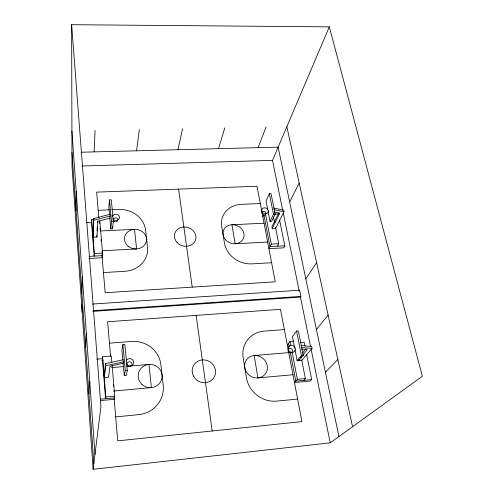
<?xml version="1.0" encoding="UTF-8"?>
<svg xmlns="http://www.w3.org/2000/svg" width="494" height="494" viewBox="0 0 494 494"><rect width="100%" height="100%" fill="white"/><g stroke="black" fill="none" stroke-linecap="round" stroke-linejoin="round"><path stroke-width="0.74" d="M76.07 210.777L76.2 191.141M81.868 293.238L82.294 276.591M81.701 305.459L81.72 304.779L82.165 312.103M94.138 151.893L95.076 130.509M85.684 347.578L86.327 333.141M91.643 219.608L91.52 222.331L94.212 256.09L94.354 253.533L91.643 219.608L93.835 219.509M92.915 235.545L93.767 218.496L110.001 214.31L109.971 218.181L97.874 221.287L96.923 237.04L93.051 237.231L93.767 218.496M97.052 230.84L97.324 226.326M97.546 222.566L97.639 221.059M88.939 393.798L89.766 381.387M99.819 220.756L102.573 253.095L102.209 257.763L88.895 258.492M109.829 218.169L110.804 228.833L112.62 228.747L113.342 221.423L111.317 199.829L109.495 199.897L108.847 207.511L109.477 214.365M110.804 228.833L111.496 221.51L109.495 199.897M102.604 356.724L102.394 358.7L105.586 398.72L105.827 397.003L102.604 356.724L111.341 356.013L111.854 362.077M104.117 375.625L105.58 363.627L123.395 359.706L123.302 363.294L110.032 366.202L108.482 377.262L104.277 377.626L105.753 365.708L105.58 363.627M93.119 469.3L100.93 406.735L71.63 24.7L329.313 26.861L422.37 376.249L330.245 442.852L93.119 469.3L72.007 166.305L71.63 24.7M136.542 150.793L139.345 129.619M123.111 362.911L124.278 375.656L126.26 375.489L127.322 370.407L124.896 344.497L122.907 344.651L121.944 350.16L122.833 359.91M112.113 365.109L114.762 396.176L114.2 399.325L100.368 400.609M124.278 375.656L125.303 370.58L122.907 344.651M177.982 149.725L182.57 128.749M218.496 148.675L224.789 127.903M258.115 147.65L266.025 127.069M282.692 210.222L272.503 160.371L329.313 26.861M267.952 210.839L270.002 221.374L271.663 221.293L275.139 214.161L271.045 193.599L269.378 193.66L266.044 201.052L267.655 209.333M262.851 216.798L263.864 214.6L269.996 246.592L284.785 245.796L279.573 219.873M270.002 221.374L273.448 214.242L269.378 193.66M278.807 212.858L271.873 226.876L272.188 228.469L275.695 228.296L284.031 211.809L283.692 210.166L273.688 208.023M272.188 228.469L279.795 213.161L274.621 212.068M289.638 201.898L299.197 183.046M265.519 214.192L271.28 244.104L268.934 248.667L283.642 247.864L284.785 245.796M277.406 246.197L278.74 243.703L275.485 227.234M305.823 278.943L316.635 262.685M299.173 290.867L299.623 290.2L92.502 304.057M299.623 290.2L300.895 296.406L300.445 297.067L92.928 311.362M295.072 350.079L297.122 360.62L298.919 360.466L303.236 355.34L298.364 330.875L296.561 331.017L292.429 336.519L294.776 348.573M287.323 345.096L290.052 341.478L293.634 341.187M316.438 329.461L328.115 315.092M302.569 352.982L306.002 348.844M297.122 360.62L301.408 355.501L303.236 355.34M299.006 359.589L298.024 360.762L301.797 360.435L312.041 348.406L311.646 346.461L301.037 345.541M300.482 357.829L301.47 356.656M302.946 354.89L307.379 349.61L301.556 349.122M301.655 359.706L305.378 378.577L297.351 379.318L294.461 382.529L310.3 381.053L311.695 379.596L306.576 354.149M303.748 380.331L305.378 378.577M325.429 372.266L337.865 359.62M93.909 220.238L110.162 216.051M105.753 365.708L123.586 361.793M115.689 416.899L138.74 414.639A27.454 26.756 2.9 0 0 163.211 385.129L160.896 364.788A27.145 26.108 4.5 0 0 131.565 341.453L109.446 343.176M297.616 399.072L276.529 401.14A26.762 24.509 42.9 0 1 246.401 377.595L243.172 357.804A26.355 24.039 39 0 1 264.049 331.141L284.359 329.56M105.827 397.003L114.762 396.176M100.375 399.201L114.454 397.898M311.695 379.596L295.77 381.072L290.293 352.481M113.497 391.044L151.417 387.599L148.941 364.436L129.842 366.054M292.973 374.73L257.954 377.91L254.157 355.544L288.755 352.623M125.303 370.58L127.322 370.407M111.514 367.598L123.735 366.567M126.791 366.307L128.317 366.178M96.701 359.163L102.752 358.669M300.451 342.478L304.168 342.175L304.922 345.917M101.82 360.367L103.32 360.243M92.928 310.701L300.895 296.406M103.462 272.571L124.692 271.323A25.348 22.502 6.9 0 0 147.49 247.191L145.532 229.976A25.083 21.995 7.1 0 0 118.628 209.45L111.817 209.734M271.614 262.715L252.051 263.864A24.336 21.112 24.1 0 1 224.467 243.159L221.726 226.345A24.07 20.674 22.8 0 1 241.43 204.331L260.326 203.54M94.354 253.533L102.573 253.095M271.28 244.104L278.74 243.703M88.988 256.374L102.375 255.651L101.986 251.057M102.375 250.742L136.591 248.945L134.498 229.346L100.708 230.945M267.668 242.035L235.163 243.752L231.933 224.739L264.074 223.214M86.543 222.553L91.884 222.312M274.559 214.118L278.381 213.945M111.496 221.51L113.342 221.423M273.448 214.242L275.139 214.161M98.189 210.302L109.545 209.833M82.029 166.009L272.503 160.371M81.201 152.226L278.134 147.132L338.933 436.573M301.426 347.504L312.041 348.406M274.022 209.678L284.031 211.809M286.847 126.655L352.562 426.717M283.309 213.241L299.21 291.04M300.29 296.326L310.479 346.177M311.097 349.196L330.245 442.852M296.561 331.017L301.408 355.501M273.429 216.847L274.46 222.072M290.052 341.478L290.781 345.257M292.244 352.827L297.351 379.318M288.564 343.454L289.28 347.214M178.612 189.128L192.215 287.131M196.137 315.4L212.179 430.978M112.41 226.468L112.62 228.747M99.516 221.973L99.646 223.504M100.035 228.092L100.165 229.624M101.011 239.578L101.14 241.109M113.342 384.851L113.478 386.382M98.843 217.99L96.651 192.141L257.028 186.244L275.251 281.815L105.166 292.714L101.98 255.095M110.557 356.347L107.63 321.773L280.499 309.324L301.914 421.598L117.714 440.858L114.126 398.467M96.781 235.354L96.923 237.04M71.908 130.978L94.978 454.431M71.97 152.467L93.841 463.526M112.397 216.619A3.594 3.118 6.8 0 1 117.535 214.594A3.594 3.118 6.8 0 1 118.56 219.515A3.594 3.118 6.8 0 1 112.873 218.904M126.186 360.941A3.909 3.748 3.2 0 1 132.201 359.428A3.909 3.748 3.2 0 1 132.139 365.393A3.909 3.748 3.2 0 1 126.155 363.714M114.157 221.269A2.291 1.988 6.7 0 0 117.899 220.256A2.291 1.988 6.7 0 0 114.917 217.903A2.291 1.988 6.7 0 0 114.157 221.269M262.425 212.278A3.421 2.89 24 0 0 268.168 212.303A3.421 2.89 24 0 0 264.698 207.813A3.421 2.89 24 0 0 262.425 212.278M262.283 214.155A2.18 1.846 24 0 0 265.945 214.174A2.18 1.846 24 0 0 263.734 211.309A2.18 1.846 24 0 0 262.283 214.155M128.329 246.352A11.084 9.781 9 0 0 146.378 241.313A11.084 9.781 9 0 0 131.824 229.772A11.084 9.781 9 0 0 128.329 246.352M225.505 239.689A10.732 9.306 22 0 0 243.462 238.287A10.732 9.306 22 0 0 231.587 224.758A10.732 9.306 22 0 0 225.505 239.689M177.284 242.745A10.887 9.559 16 0 0 195.494 240.121A10.887 9.559 16 0 0 182.755 227.117A10.887 9.559 16 0 0 177.284 242.745M127.995 366.073A2.489 2.39 2.8 0 0 131.91 364.35A2.489 2.39 2.8 0 0 128.384 361.954A2.489 2.39 2.8 0 0 127.995 366.073M288.329 349.715A3.773 3.39 39.8 0 0 294.51 351.413A3.773 3.39 39.8 0 0 292.355 345.442A3.773 3.39 39.8 0 0 288.329 349.715M288.187 351.16A2.402 2.161 40 0 0 292.121 352.247A2.402 2.161 40 0 0 290.756 348.437A2.402 2.161 40 0 0 288.187 351.16M141.803 384.264A11.998 11.609 12.3 0 0 161.754 379.003A11.998 11.609 12.3 0 0 146.854 364.794A11.998 11.609 12.3 0 0 141.803 384.264M245.376 369.889A11.757 10.843 39.8 0 0 264.858 374.483A11.757 10.843 39.8 0 0 257.825 355.822A11.757 10.843 39.8 0 0 245.376 369.889M193.481 376.064A11.844 11.251 32.6 0 0 213.68 377.929A11.844 11.251 32.6 0 0 204.417 359.935A11.844 11.251 32.6 0 0 193.481 376.064"/></g></svg>
